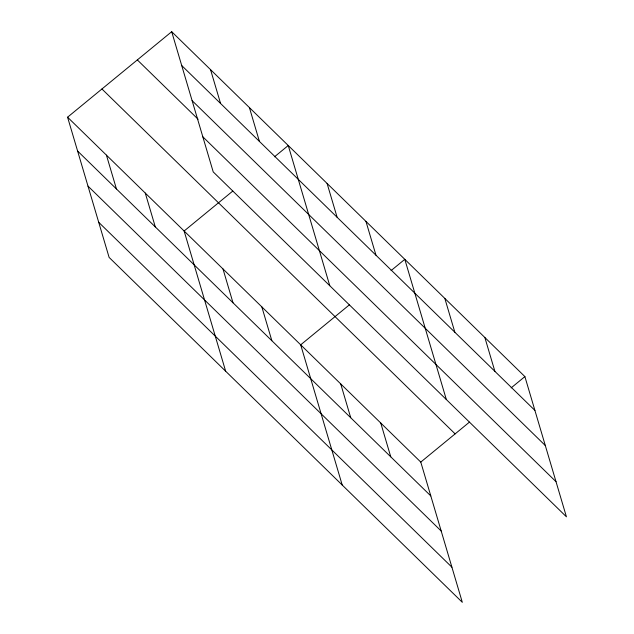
<?xml version="1.0" encoding="UTF-8"?>
<svg xmlns="http://www.w3.org/2000/svg" width="634" height="634" viewBox="0 0 634 634"><rect width="100%" height="100%" fill="white"/><g stroke="black" fill="none" stroke-linecap="round" stroke-linejoin="round"><path stroke-width="0.95" d="M67.576 117.195L420.778 462.091L462.305 602.3L109.111 257.404L67.576 117.195L171.695 31.7L524.889 376.596L566.424 516.805L213.222 171.909L171.695 31.7M232.797 191.048L184.129 231.006L225.664 371.223M274.506 156.804L288.248 145.519L329.783 285.728M349.358 304.859L300.69 344.825L342.217 485.034M391.059 270.615L404.801 259.33L446.336 399.547M420.778 462.091L469.445 422.125M511.147 387.881L524.889 376.596M181.712 65.532L534.914 410.428M192.11 100.64L545.311 445.536M137.332 59.913L198.085 119.232M202.825 136.809L556.026 481.705M101.931 88.982L455.133 433.878M77.594 151.027L430.795 495.923M87.999 186.127L441.193 531.023M98.706 222.296L451.907 567.192M484.859 337.51L494.885 371.342M444.83 298.424L454.855 332.256M365.953 221.393L375.978 255.225M327.096 183.456L337.122 217.288M380.749 422.997L390.766 456.837M340.72 383.911L350.737 417.743M249.4 107.574L259.417 141.414M210.543 69.637L220.569 103.469M261.834 306.888L271.859 340.72M222.986 268.943L233.003 302.783M145.281 193.069L155.298 226.901M106.425 155.132L116.45 188.964"/></g></svg>
